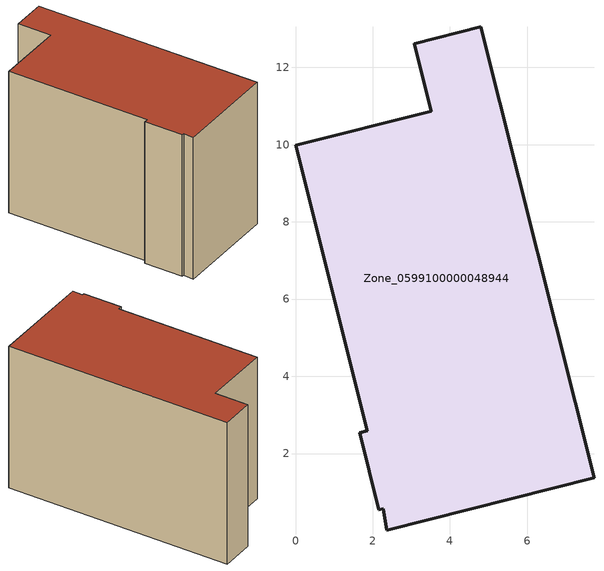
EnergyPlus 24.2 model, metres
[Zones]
Zone_0599100000048944
 floor ground (C_G): 3.51,10.87 3.07,12.61 4.8,13.05 7.73,1.37 2.37,0.02 2.27,0.56 2.16,0.55 1.66,2.54 1.86,2.59 0,9.99 z0
 wall outside (C_F): 3.07,12.61 3.51,10.87 0,9.99 1.86,2.59 1.66,2.54 2.16,0.55 2.27,0.56 2.37,0.02 7.73,1.37 4.8,13.05 3.07,12.61 z0:7.87
 roof outside (C_R): 2.16,0.55 2.27,0.56 2.37,0.02 7.73,1.37 4.8,13.05 3.07,12.61 3.51,10.87 0,9.99 1.86,2.59 1.66,2.54 z7.87
[BUILDING]
Pand.0599100000048944: North Axis=0; Terrain=City; Loads Convergence Tolerance Value=0.04; Temperature Convergence Tolerance Value=0.4; Solar Distribution=FullExterior; Maximum Number of Warmup Days=25; Minimum Number of Warmup Days=1
[Site:Location]
Rotterdam.The.Hague.AP_ZH_NLD Design_Conditions: Latitude=51.96; Longitude=4.45; Time Zone=1; Elevation=-4.5
[SITE:GROUNDTEMPERATURE:BUILDINGSURFACE]
18, 18, 18, 18, 18, 18, 18, 18, 18, 18, 18, 18
[MATERIAL] Thermal Absorptance=0.9; Solar Absorptance=0.7; Visible Absorptance=0.7
Name | Roughness | Thickness | Conductivity | Density | Specific Heat
G.TI.1975-1991 | MediumSmooth | 0.15 | 0.288461 | 540 | 1210
F.TI.1975-1991 | Rough | 0.3 | 0.230769 | 1920 | 840
R.TI.1975-1991 | MediumRough | 0.2 | 0.153846 | 1500 | 1000
[CONSTRUCTION]
C_G: G.TI.1975-1991
C_F: F.TI.1975-1991
C_R: R.TI.1975-1991
[ZONE]
Zone_0599100000048944: Type=1; Multiplier=1; Ceiling Height=Autocalculate; Volume=Autocalculate; Floor Area=autocalculate; Part of Total Floor Area=Yes
[ZONEINFILTRATION:DESIGNFLOWRATE]
Infil_Zone_0599100000048944: Zone or ZoneList or Space or SpaceList=Zone_0599100000048944; Schedule=AlwaysOn; Design Flow Rate Calculation Method=Flow/Area; Flow Rate per Floor Area=0.003; Constant Term Coefficient=1; Temperature Term Coefficient=0; Velocity Term Coefficient=0; Velocity Squared Term Coefficient=0
[HVACTEMPLATE:ZONE:IDEALLOADSAIRSYSTEM]
Zone_0599100000048944: Maximum Heating Supply Air Temperature=50; Minimum Cooling Supply Air Temperature=13; Maximum Heating Supply Air Humidity Ratio=0.0156; Minimum Cooling Supply Air Humidity Ratio=0.0077; Heating Limit=NoLimit; Cooling Limit=NoLimit; Dehumidification Control Type=ConstantSensibleHeatRatio; Cooling Sensible Heat Ratio=0.7; Dehumidification Setpoint=60; Humidification Control Type=None; Humidification Setpoint=30; Outdoor Air Method=None; Outdoor Air Flow Rate per Person=0.00944; Outdoor Air Flow Rate per Zone Floor Area=0; Outdoor Air Flow Rate per Zone=0; Demand Controlled Ventilation Type=None; Outdoor Air Economizer Type=NoEconomizer; Heat Recovery Type=None; Sensible Heat Recovery Effectiveness=0.7; Latent Heat Recovery Effectiveness=0.65
[ZONECONTROL:THERMOSTAT]
ThermostatControl_Zone_0599100000048944: Zone or ZoneList=Zone_0599100000048944; Control Type Schedule=DualSetpointControlType; Control 1=Thermostat_Zone_0599100000048944; Temperature Difference Between Cutout And Setpoint=0
[THERMOSTATSETPOINT:DUALSETPOINT]
Thermostat_Zone_0599100000048944: Heating Setpoint Temperature Schedule=HeatingSetpoint_Zone_0599100000048944; Cooling Setpoint Temperature Schedule=CoolingSetpoint_Zone_0599100000048944
[SCHEDULE:COMPACT]
HeatingSetpoint_Zone_0599100000048944: Through: 12/31, For: AllDays, Until: 24:00, 21
CoolingSetpoint_Zone_0599100000048944: Through: 12/31, For: AllDays, Until: 24:00, 24
DualSetpointControlType: Through: 12/31, For: AllDays, Until: 24:00, 4
AlwaysOn: Through: 12/31, For: AllDays, Until: 24:00, 1
